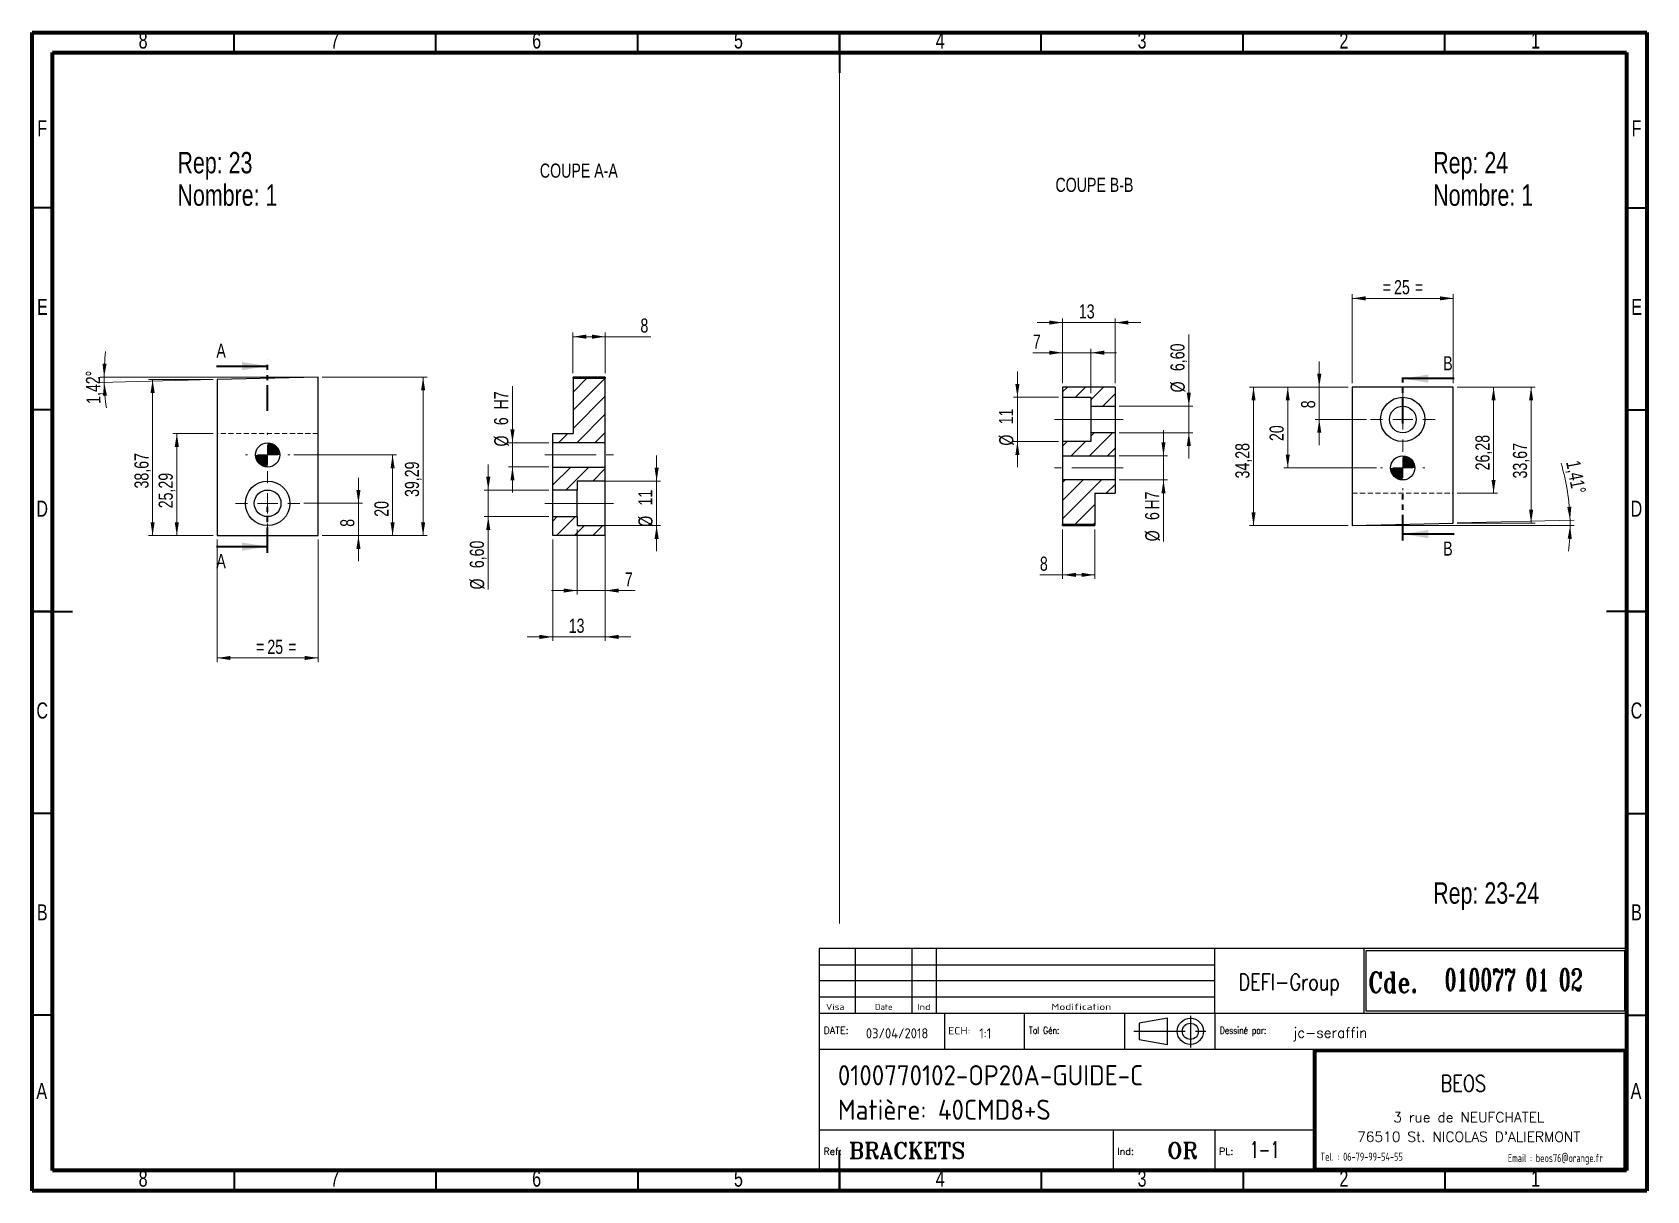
# Model space of a CAD drawing. Header units: millimetres. Extents: x 15 to 415, y 5 to 292.
import ezdxf

# ---------------------------------------------------------------- set-up
doc = ezdxf.new("R2010")
doc.units = ezdxf.units.MM
for name, pattern in [('CENTERX2', [20.32, 12.7, -2.54, 2.54, -2.54]), ('HIDDEN', [1.905, 1.27, -0.635]), ('PHANTOM', [12.7, 6.35, -1.27, 1.27, -1.27, 1.27, -1.27])]:
    doc.linetypes.add(name, pattern=pattern)
doc.layers.add('DIMENSIONS', color=176, linetype='Continuous')
doc.styles.add('SLDTEXTSTYLE0', font='TXT', dxfattribs={"width": 0.75})
doc.styles.add('SLDTEXTSTYLE1', font='ISOCP')
doc.styles.add('SLDTEXTSTYLE10', font='ISOCP', dxfattribs={"width": 1.147311})
doc.styles.add('SLDTEXTSTYLE11', font='ISOCP', dxfattribs={"width": 1.385904})
doc.styles.add('SLDTEXTSTYLE12', font='ISOCP', dxfattribs={"width": 1.246461})
doc.styles.add('SLDTEXTSTYLE13', font='ROMAND')
doc.styles.add('SLDTEXTSTYLE2', font='ROMANT', dxfattribs={"width": 0.8})
doc.styles.add('SLDTEXTSTYLE3', font='ISOCP', dxfattribs={"width": 0.8})
doc.styles.add('SLDTEXTSTYLE4', font='ROMANS', dxfattribs={"width": 0.8})
doc.styles.add('SLDTEXTSTYLE5', font='ROMANT')
doc.styles.add('SLDTEXTSTYLE6', font='ROMANS')
doc.styles.add('SLDTEXTSTYLE7', font='ROMANT', dxfattribs={"width": 0.65})
doc.styles.add('SLDTEXTSTYLE8', font='ISOCP', dxfattribs={"width": 1.446157})
doc.styles.add('SLDTEXTSTYLE9', font='ISOCP', dxfattribs={"width": 1.294402})
doc.dimstyles.new('SLDDIMSTYLE0', dxfattribs={"dimtxt": 3.5, "dimasz": 3.302, "dimexe": 0, "dimexo": 0.0625, "dimgap": 0.875, "dimtad": 1, "dimrnd": 1e-09, "dimzin": 12, "dimdsep": 46, "dimtxsty": 'SLDTEXTSTYLE0', "dimsah": 1, "dimcen": 0.09, "dimadec": 0, "dimazin": 3, "dimtfac": 1, "dimtmove": 0, "dimatfit": 0, "dimfxl": 1, "dimfrac": 2, "dimtolj": 1, "dimtzin": 12, "dimarcsym": 0})
doc.dimstyles.new('SLDDIMSTYLE1', dxfattribs={"dimtxt": 3.5, "dimasz": 3.302, "dimexe": 0, "dimexo": 0.0625, "dimgap": 0.875, "dimtad": 1, "dimrnd": 1e-09, "dimzin": 12, "dimdsep": 46, "dimtxsty": 'SLDTEXTSTYLE0', "dimsah": 1, "dimcen": 0.09, "dimadec": 0, "dimazin": 3, "dimtfac": 1, "dimtofl": 0, "dimtmove": 0, "dimatfit": 3, "dimfxl": 1, "dimfrac": 2, "dimtolj": 1, "dimtzin": 12, "dimarcsym": 0})

# ---------------------------------------------------------------- blocks, each defined once
blk = doc.blocks.new('SW_NOTE_0')
at = {"color": 0, "linetype": 'Continuous', "lineweight": 0, "char_height": 5.292, "attachment_point": 1, "style": 'SLDTEXTSTYLE0'}
for s, insert in [('Rep: 23', (0, 6.82)), ('Nombre: 1', (0, -1.23))]:
    blk.add_mtext(s, dxfattribs=dict(at, insert=insert))
blk = doc.blocks.new('SW_NOTE_1')
at = {"color": 0, "linetype": 'Continuous', "lineweight": 0, "char_height": 5.292, "attachment_point": 1, "style": 'SLDTEXTSTYLE0'}
for s, insert in [('Rep: 24', (0, 6.82)), ('Nombre: 1', (0, -1.23))]:
    blk.add_mtext(s, dxfattribs=dict(at, insert=insert))
blk = doc.blocks.new('_D')
at = {"color": 7, "linetype": 'Continuous', "lineweight": 18}
for p, q in [((60.81, 166.32), (60.81, 136)), ((85.81, 166.32), (85.81, 136)), ((60.81, 137), (85.81, 137))]:
    blk.add_line(p, q, dxfattribs=at)
for points in [[(60.81, 137), (64.11, 136.5), (64.11, 137.51)], [(85.81, 137), (82.51, 137.51), (82.51, 136.5)]]:
    blk.add_solid(points, dxfattribs=at)
at = {"color": 7, "linetype": 'Continuous', "lineweight": 18, "char_height": 3.5, "attachment_point": 1, "style": 'SLDTEXTSTYLE0'}
for s, insert in [('=', (70.41, 141.52)), ('25', (73.24, 141.52)), ('=', (78.42, 141.52))]:
    blk.add_mtext(s, dxfattribs=dict(at, insert=insert))
blk = doc.blocks.new('_D_1')
at = {"color": 7, "linetype": 'Continuous', "lineweight": 18}
for p, q in [((95.81, 175.32), (95.81, 181.67)), ((82.31, 175.32), (96.81, 175.32)), ((95.81, 175.32), (95.81, 167.32)), ((86.81, 167.32), (96.81, 167.32)), ((95.81, 167.32), (95.81, 160.97))]:
    blk.add_line(p, q, dxfattribs=at)
for points in [[(95.81, 175.32), (96.32, 178.62), (95.3, 178.62)], [(95.81, 167.32), (95.3, 164.02), (96.32, 164.02)]]:
    blk.add_solid(points, dxfattribs=at)
at = {"color": 7, "linetype": 'Continuous', "lineweight": 18, "insert": (91.3, 169.5), "char_height": 3.5, "attachment_point": 1, "rotation": 90, "style": 'SLDTEXTSTYLE0'}
blk.add_mtext('8', dxfattribs=at)
blk = doc.blocks.new('_D_2')
at = {"color": 7, "linetype": 'Continuous', "lineweight": 18}
for p, q in [((79.81, 187.32), (105.27, 187.32)), ((104.27, 167.32), (104.27, 187.32)), ((86.81, 167.32), (105.27, 167.32))]:
    blk.add_line(p, q, dxfattribs=at)
for points in [[(104.27, 187.32), (103.76, 184.02), (104.78, 184.02)], [(104.27, 167.32), (104.78, 170.62), (103.76, 170.62)]]:
    blk.add_solid(points, dxfattribs=at)
at = {"color": 7, "linetype": 'Continuous', "lineweight": 18, "insert": (99.76, 171.99), "char_height": 3.5, "attachment_point": 1, "rotation": 90, "style": 'SLDTEXTSTYLE0'}
blk.add_mtext('20', dxfattribs=at)
blk = doc.blocks.new('_D_3')
at = {"color": 7, "linetype": 'Continuous', "lineweight": 18}
for p, q in [((59.81, 192.61), (49.81, 192.61)), ((50.81, 167.32), (50.81, 192.61)), ((59.81, 167.32), (49.81, 167.32))]:
    blk.add_line(p, q, dxfattribs=at)
for points in [[(50.81, 192.61), (50.3, 189.31), (51.32, 189.31)], [(50.81, 167.32), (51.32, 170.62), (50.3, 170.62)]]:
    blk.add_solid(points, dxfattribs=at)
at = {"color": 7, "linetype": 'Continuous', "lineweight": 18, "insert": (46.3, 174.09), "char_height": 3.5, "attachment_point": 1, "rotation": 90, "style": 'SLDTEXTSTYLE0'}
blk.add_mtext('25,29', dxfattribs=at)
blk = doc.blocks.new('_D_4')
at = {"color": 7, "linetype": 'Continuous', "lineweight": 18}
for p, q in [((59.81, 205.99), (43.81, 205.99)), ((44.81, 167.32), (44.81, 205.99)), ((59.81, 167.32), (43.81, 167.32))]:
    blk.add_line(p, q, dxfattribs=at)
for points in [[(44.81, 205.99), (44.3, 202.69), (45.32, 202.69)], [(44.81, 167.32), (45.32, 170.62), (44.3, 170.62)]]:
    blk.add_solid(points, dxfattribs=at)
at = {"color": 7, "linetype": 'Continuous', "lineweight": 18, "insert": (40.3, 178.99), "char_height": 3.5, "attachment_point": 1, "rotation": 90, "style": 'SLDTEXTSTYLE0'}
blk.add_mtext('38,67', dxfattribs=at)
blk = doc.blocks.new('_D_5')
at = {"color": 7, "linetype": 'Continuous', "lineweight": 18}
for p, q in [((86.81, 206.61), (112.83, 206.61)), ((111.83, 206.61), (111.83, 167.32)), ((86.81, 167.32), (112.83, 167.32))]:
    blk.add_line(p, q, dxfattribs=at)
for points in [[(111.83, 206.61), (111.33, 203.31), (112.34, 203.31)], [(111.83, 167.32), (112.34, 170.62), (111.33, 170.62)]]:
    blk.add_solid(points, dxfattribs=at)
at = {"color": 7, "linetype": 'Continuous', "lineweight": 18, "insert": (107.32, 176.89), "char_height": 3.5, "attachment_point": 1, "rotation": 90, "style": 'SLDTEXTSTYLE0'}
blk.add_mtext('39,29', dxfattribs=at)
blk = doc.blocks.new('SW_ANGULAR_DIMENSION_0')
at = {"color": 0, "linetype": 'Continuous', "lineweight": 18}
for p, q in [((51.88, 6.58), (-1.13, 6.58)), ((26.88, 5.94), (-1.11, 5.24))]:
    blk.add_line(p, q, dxfattribs=at)
for start, end in [(173.1474, 180), (180, 181.4184), (181.4184, 188.271)]:
    blk.add_arc((52.88, 6.58), 53.01, start, end, dxfattribs=at)
for points in [[(-0.13, 6.58), (0.48, 9.86), (-0.53, 9.9)], [(-0.11, 5.27), (-0.43, 1.94), (0.58, 2)]]:
    blk.add_solid(points, dxfattribs=at)
at = {"color": 0, "linetype": 'Continuous', "lineweight": 18, "insert": (-4.51, -0.1), "char_height": 3.5, "attachment_point": 1, "rotation": 91.2119, "style": 'SLDTEXTSTYLE0'}
blk.add_mtext('1,42°', dxfattribs=at)
blk = doc.blocks.new('SW_CENTERMARKSYMBOL_0')
at = {"color": 0, "linetype": 'Continuous', "lineweight": 0}
for p, q in [((0, 5), (0, 8)), ((-5, 0), (-8, 0)), ((0, 0), (-2.5, 0)), ((0, 0), (0, 2.5)), ((0, 0), (0, -2.5)), ((0, 0), (2.5, 0)), ((5, 0), (8, 0)), ((0, -5), (0, -8))]:
    blk.add_line(p, q, dxfattribs=at)
blk = doc.blocks.new('SW_CENTERMARKSYMBOL_1')
at = {"color": 0, "linetype": 'Continuous', "lineweight": 0}
for p, q in [((0, 5), (0, 5.5)), ((-5, 0), (-5.5, 0)), ((0, 0), (-2.5, 0)), ((0, 0), (0, 2.5)), ((0, 0), (0, -2.5)), ((0, 0), (2.5, 0)), ((5, 0), (5.5, 0)), ((0, -5), (0, -5.5))]:
    blk.add_line(p, q, dxfattribs=at)
blk = doc.blocks.new('SW_DOWELSYMBOL_0')
at = {"linetype": 'Continuous', "lineweight": 0}
h = blk.add_hatch(color=0, dxfattribs=at)
edge = h.paths.add_edge_path(flags=0)
edge.add_arc((0, 0), 3, 180, 270)
edge.add_line((0, -3), (0, 0))
edge.add_line((0, 0), (-3, 0))
h = blk.add_hatch(color=0, dxfattribs=at)
edge = h.paths.add_edge_path(flags=0)
edge.add_arc((0, 0), 3, 0, 90)
edge.add_line((0, 3), (0, 0))
edge.add_line((0, 0), (3, 0))
at = {"color": 0, "linetype": 'Continuous', "lineweight": 0}
blk.add_circle((0, 0), 3, dxfattribs=at)
blk = doc.blocks.new('_D_6')
at = {"color": 7, "linetype": 'Continuous', "lineweight": 18}
for p, q in [((143.97, 166.32), (143.97, 141.22)), ((156.97, 166.32), (156.97, 141.22)), ((143.97, 142.22), (137.62, 142.22)), ((156.97, 142.22), (143.97, 142.22)), ((156.97, 142.22), (163.32, 142.22))]:
    blk.add_line(p, q, dxfattribs=at)
for points in [[(143.97, 142.22), (140.67, 142.73), (140.67, 141.71)], [(156.97, 142.22), (160.28, 141.71), (160.28, 142.73)]]:
    blk.add_solid(points, dxfattribs=at)
at = {"color": 7, "linetype": 'Continuous', "lineweight": 18, "insert": (147.91, 146.73), "char_height": 3.5, "attachment_point": 1, "style": 'SLDTEXTSTYLE0'}
blk.add_mtext('13', dxfattribs=at)
blk = doc.blocks.new('_D_7')
at = {"color": 7, "linetype": 'Continuous', "lineweight": 18}
for p, q in [((149.97, 168.82), (149.97, 152.71)), ((156.97, 168.82), (156.97, 152.71)), ((149.97, 153.71), (143.62, 153.71)), ((149.97, 153.71), (156.97, 153.71)), ((156.97, 153.71), (164.4, 153.71))]:
    blk.add_line(p, q, dxfattribs=at)
for points in [[(149.97, 153.71), (146.67, 154.21), (146.67, 153.2)], [(156.97, 153.71), (160.28, 153.2), (160.28, 154.21)]]:
    blk.add_solid(points, dxfattribs=at)
at = {"color": 7, "linetype": 'Continuous', "lineweight": 18, "insert": (161.82, 158.22), "char_height": 3.5, "attachment_point": 1, "style": 'SLDTEXTSTYLE0'}
blk.add_mtext('7', dxfattribs=at)
blk = doc.blocks.new('_D_8')
at = {"color": 7, "linetype": 'Continuous', "lineweight": 18}
for p, q in [((169.69, 180.82), (169.69, 187.17)), ((150.97, 180.82), (170.69, 180.82)), ((169.69, 169.82), (169.69, 180.82)), ((150.97, 169.82), (170.69, 169.82)), ((169.69, 169.82), (169.69, 163.47))]:
    blk.add_line(p, q, dxfattribs=at)
for points in [[(169.69, 180.82), (170.2, 184.12), (169.18, 184.12)], [(169.69, 169.82), (169.18, 166.52), (170.2, 166.52)]]:
    blk.add_solid(points, dxfattribs=at)
at = {"color": 7, "linetype": 'Continuous', "lineweight": 18, "char_height": 3.5, "attachment_point": 1, "rotation": 90, "style": 'SLDTEXTSTYLE0'}
for s, insert in [('11', (165.13, 174.77)), ('%%c', (165.18, 169.5))]:
    blk.add_mtext(s, dxfattribs=dict(at, insert=insert))
blk = doc.blocks.new('_D_9')
at = {"color": 7, "linetype": 'Continuous', "lineweight": 18}
for p, q in [((127.97, 178.62), (127.97, 184.97)), ((142.97, 178.62), (126.97, 178.62)), ((127.97, 178.62), (127.97, 172.02)), ((142.97, 172.02), (126.97, 172.02)), ((127.97, 172.02), (127.97, 153.97))]:
    blk.add_line(p, q, dxfattribs=at)
for points in [[(127.97, 178.62), (128.48, 181.92), (127.47, 181.92)], [(127.97, 172.02), (127.47, 168.72), (128.48, 168.72)]]:
    blk.add_solid(points, dxfattribs=at)
at = {"color": 7, "linetype": 'Continuous', "lineweight": 18, "char_height": 3.5, "attachment_point": 1, "rotation": 90, "style": 'SLDTEXTSTYLE0'}
for s, insert in [('6,60', (123.41, 159.24)), ('%%c', (123.46, 153.97))]:
    blk.add_mtext(s, dxfattribs=dict(at, insert=insert))
blk = doc.blocks.new('_D_10')
at = {"color": 7, "linetype": 'Continuous', "lineweight": 18}
for p, q in [((133.97, 190.32), (133.97, 204.32)), ((142.97, 190.32), (132.97, 190.32)), ((133.97, 190.32), (133.97, 184.32)), ((142.97, 184.32), (132.97, 184.32)), ((133.97, 184.32), (133.97, 177.97))]:
    blk.add_line(p, q, dxfattribs=at)
for points in [[(133.97, 190.32), (134.48, 193.62), (133.47, 193.62)], [(133.97, 184.32), (133.47, 181.02), (134.48, 181.02)]]:
    blk.add_solid(points, dxfattribs=at)
at = {"color": 7, "linetype": 'Continuous', "lineweight": 18, "char_height": 3.5, "attachment_point": 1, "rotation": 90, "style": 'SLDTEXTSTYLE0'}
for s, insert in [('H7', (129.41, 198.57)), ('6', (129.41, 194.67)), ('%%c', (129.46, 189.39))]:
    blk.add_mtext(s, dxfattribs=dict(at, insert=insert))
blk = doc.blocks.new('_D_11')
at = {"color": 7, "linetype": 'Continuous', "lineweight": 18}
for p, q in [((148.97, 207.61), (148.97, 217.61)), ((156.97, 216.61), (148.97, 216.61)), ((156.97, 207.61), (156.97, 217.61)), ((156.97, 216.61), (168.27, 216.61))]:
    blk.add_line(p, q, dxfattribs=at)
for points in [[(148.97, 216.61), (152.28, 216.1), (152.28, 217.12)], [(156.97, 216.61), (153.67, 217.12), (153.67, 216.1)]]:
    blk.add_solid(points, dxfattribs=at)
at = {"color": 7, "linetype": 'Continuous', "lineweight": 18, "insert": (165.68, 221.12), "char_height": 3.5, "attachment_point": 1, "style": 'SLDTEXTSTYLE0'}
blk.add_mtext('8', dxfattribs=at)
blk = doc.blocks.new('_D_12')
at = {"color": 7, "linetype": 'Continuous', "lineweight": 18}
for p, q in [((342.06, 205.11), (342.06, 227.11)), ((367.06, 226.11), (342.06, 226.11)), ((367.06, 205.11), (367.06, 227.11))]:
    blk.add_line(p, q, dxfattribs=at)
for points in [[(342.06, 226.11), (345.36, 225.6), (345.36, 226.61)], [(367.06, 226.11), (363.75, 226.61), (363.75, 225.6)]]:
    blk.add_solid(points, dxfattribs=at)
at = {"color": 7, "linetype": 'Continuous', "lineweight": 18, "char_height": 3.5, "attachment_point": 1, "style": 'SLDTEXTSTYLE0'}
for s, insert in [('=', (349.57, 230.62)), ('25', (352.4, 230.62)), ('=', (357.57, 230.62))]:
    blk.add_mtext(s, dxfattribs=dict(at, insert=insert))
blk = doc.blocks.new('_D_13')
at = {"color": 7, "linetype": 'Continuous', "lineweight": 18}
for p, q in [((333.87, 204.11), (333.87, 210.46)), ((341.06, 204.11), (332.87, 204.11)), ((333.87, 204.11), (333.87, 196.11)), ((345.56, 196.11), (332.87, 196.11)), ((333.87, 196.11), (333.87, 189.76))]:
    blk.add_line(p, q, dxfattribs=at)
for points in [[(333.87, 204.11), (334.38, 207.41), (333.36, 207.41)], [(333.87, 196.11), (333.36, 192.8), (334.38, 192.8)]]:
    blk.add_solid(points, dxfattribs=at)
at = {"color": 7, "linetype": 'Continuous', "lineweight": 18, "insert": (329.36, 198.88), "char_height": 3.5, "attachment_point": 1, "rotation": 90, "style": 'SLDTEXTSTYLE0'}
blk.add_mtext('8', dxfattribs=at)
blk = doc.blocks.new('_D_14')
at = {"color": 7, "linetype": 'Continuous', "lineweight": 18}
for p, q in [((341.06, 204.11), (325.06, 204.11)), ((326.06, 204.11), (326.06, 184.11)), ((348.06, 184.11), (325.06, 184.11))]:
    blk.add_line(p, q, dxfattribs=at)
for points in [[(326.06, 204.11), (325.55, 200.8), (326.56, 200.8)], [(326.06, 184.11), (326.56, 187.41), (325.55, 187.41)]]:
    blk.add_solid(points, dxfattribs=at)
at = {"color": 7, "linetype": 'Continuous', "lineweight": 18, "insert": (321.55, 190.75), "char_height": 3.5, "attachment_point": 1, "rotation": 90, "style": 'SLDTEXTSTYLE0'}
blk.add_mtext('20', dxfattribs=at)
blk = doc.blocks.new('_D_15')
at = {"color": 7, "linetype": 'Continuous', "lineweight": 18}
for p, q in [((341.06, 204.11), (316.58, 204.11)), ((317.58, 204.11), (317.58, 169.82)), ((341.06, 169.82), (316.58, 169.82))]:
    blk.add_line(p, q, dxfattribs=at)
for points in [[(317.58, 204.11), (317.07, 200.8), (318.09, 200.8)], [(317.58, 169.82), (318.09, 173.12), (317.07, 173.12)]]:
    blk.add_solid(points, dxfattribs=at)
at = {"color": 7, "linetype": 'Continuous', "lineweight": 18, "insert": (313.07, 181.48), "char_height": 3.5, "attachment_point": 1, "rotation": 90, "style": 'SLDTEXTSTYLE0'}
blk.add_mtext('34,28', dxfattribs=at)
blk = doc.blocks.new('_D_16')
at = {"color": 7, "linetype": 'Continuous', "lineweight": 18}
for p, q in [((368.06, 204.11), (378.06, 204.11)), ((377.06, 204.11), (377.06, 177.82)), ((368.03, 177.82), (378.06, 177.82))]:
    blk.add_line(p, q, dxfattribs=at)
for points in [[(377.06, 204.11), (376.55, 200.8), (377.56, 200.8)], [(377.06, 177.82), (377.56, 181.12), (376.55, 181.12)]]:
    blk.add_solid(points, dxfattribs=at)
at = {"color": 7, "linetype": 'Continuous', "lineweight": 18, "insert": (372.55, 183.49), "char_height": 3.5, "attachment_point": 1, "rotation": 90, "style": 'SLDTEXTSTYLE0'}
blk.add_mtext('26,28', dxfattribs=at)
blk = doc.blocks.new('_D_17')
at = {"color": 7, "linetype": 'Continuous', "lineweight": 18}
for p, q in [((368.06, 204.11), (387.36, 204.11)), ((386.36, 204.11), (386.36, 170.44)), ((368.03, 170.44), (387.36, 170.44))]:
    blk.add_line(p, q, dxfattribs=at)
for points in [[(386.36, 204.11), (385.85, 200.8), (386.87, 200.8)], [(386.36, 170.44), (386.87, 173.74), (385.85, 173.74)]]:
    blk.add_solid(points, dxfattribs=at)
at = {"color": 7, "linetype": 'Continuous', "lineweight": 18, "insert": (381.85, 181.48), "char_height": 3.5, "attachment_point": 1, "rotation": 90, "style": 'SLDTEXTSTYLE0'}
blk.add_mtext('33,67', dxfattribs=at)
blk = doc.blocks.new('SW_ANGULAR_DIMENSION_1')
at = {"color": 0, "linetype": 'Continuous', "lineweight": 18}
for p, q in [((-50.97, -15.53), (3, -15.53)), ((-26, -14.89), (2.98, -14.18))]:
    blk.add_line(p, q, dxfattribs=at)
for start, end in [(1.4099, 16.639), (353.2683, 0), (0, 1.4099)]:
    blk.add_arc((-51.97, -15.53), 53.97, start, end, dxfattribs=at)
for points in [[(1.98, -14.2), (2.3, -10.88), (1.29, -10.94)], [(2, -15.53), (1.39, -18.82), (2.4, -18.85)]]:
    blk.add_solid(points, dxfattribs=at)
at = {"color": 0, "linetype": 'Continuous', "lineweight": 18, "insert": (4.43, 0.85), "char_height": 3.5, "attachment_point": 1, "rotation": 280.8629, "style": 'SLDTEXTSTYLE0'}
blk.add_mtext('1,41°', dxfattribs=at)
blk = doc.blocks.new('SW_CENTERMARKSYMBOL_2')
at = {"color": 0, "linetype": 'Continuous', "lineweight": 0}
for p, q in [((0, 5), (0, 8)), ((-5, 0), (-8, 0)), ((0, 0), (-2.5, 0)), ((0, 0), (0, 2.5)), ((0, 0), (0, -2.5)), ((0, 0), (2.5, 0)), ((5, 0), (8, 0)), ((0, -5), (0, -8))]:
    blk.add_line(p, q, dxfattribs=at)
blk = doc.blocks.new('SW_CENTERMARKSYMBOL_3')
at = {"color": 0, "linetype": 'Continuous', "lineweight": 0}
for p, q in [((0, 5), (0, 5.5)), ((-5, 0), (-5.5, 0)), ((0, 0), (-2.5, 0)), ((0, 0), (0, 2.5)), ((0, 0), (0, -2.5)), ((0, 0), (2.5, 0)), ((5, 0), (5.5, 0)), ((0, -5), (0, -5.5))]:
    blk.add_line(p, q, dxfattribs=at)
blk = doc.blocks.new('SW_DOWELSYMBOL_1')
at = {"linetype": 'Continuous', "lineweight": 0}
h = blk.add_hatch(color=0, dxfattribs=at)
edge = h.paths.add_edge_path(flags=0)
edge.add_arc((0, 0), 3, 180, 270)
edge.add_line((0, -3), (0, 0))
edge.add_line((0, 0), (-3, 0))
h = blk.add_hatch(color=0, dxfattribs=at)
edge = h.paths.add_edge_path(flags=0)
edge.add_arc((0, 0), 3, 0, 90)
edge.add_line((0, 3), (0, 0))
edge.add_line((0, 0), (3, 0))
at = {"color": 0, "linetype": 'Continuous', "lineweight": 0}
blk.add_circle((0, 0), 3, dxfattribs=at)
blk = doc.blocks.new('_D_18')
at = {"color": 7, "linetype": 'Continuous', "lineweight": 18}
for p, q in [((259.08, 201.61), (259.08, 207.96)), ((269.29, 201.61), (258.08, 201.61)), ((259.08, 201.61), (259.08, 190.61)), ((269.29, 190.61), (258.08, 190.61)), ((259.08, 190.61), (259.08, 184.26))]:
    blk.add_line(p, q, dxfattribs=at)
for points in [[(259.08, 201.61), (259.59, 204.91), (258.57, 204.91)], [(259.08, 190.61), (258.57, 187.3), (259.59, 187.3)]]:
    blk.add_solid(points, dxfattribs=at)
at = {"color": 7, "linetype": 'Continuous', "lineweight": 18, "char_height": 3.5, "attachment_point": 1, "rotation": 90, "style": 'SLDTEXTSTYLE0'}
for s, insert in [('11', (254.51, 194.89)), ('%%c', (254.57, 189.61))]:
    blk.add_mtext(s, dxfattribs=dict(at, insert=insert))
blk = doc.blocks.new('_D_19')
at = {"color": 7, "linetype": 'Continuous', "lineweight": 18}
for p, q in [((270.29, 212.64), (262.91, 212.64)), ((270.29, 205.11), (270.29, 213.64)), ((270.29, 212.64), (277.29, 212.64)), ((277.29, 202.61), (277.29, 213.64)), ((277.29, 212.64), (283.64, 212.64))]:
    blk.add_line(p, q, dxfattribs=at)
for points in [[(270.29, 212.64), (266.98, 213.15), (266.98, 212.13)], [(277.29, 212.64), (280.59, 212.13), (280.59, 213.15)]]:
    blk.add_solid(points, dxfattribs=at)
at = {"color": 7, "linetype": 'Continuous', "lineweight": 18, "insert": (262.91, 217.15), "char_height": 3.5, "attachment_point": 1, "style": 'SLDTEXTSTYLE0'}
blk.add_mtext('7', dxfattribs=at)
blk = doc.blocks.new('_D_20')
at = {"color": 7, "linetype": 'Continuous', "lineweight": 18}
for p, q in [((270.29, 220.11), (263.94, 220.11)), ((270.29, 205.11), (270.29, 221.11)), ((283.29, 220.11), (270.29, 220.11)), ((283.29, 205.11), (283.29, 221.11)), ((283.29, 220.11), (289.64, 220.11))]:
    blk.add_line(p, q, dxfattribs=at)
for points in [[(270.29, 220.11), (266.98, 220.61), (266.98, 219.6)], [(283.29, 220.11), (286.59, 219.6), (286.59, 220.61)]]:
    blk.add_solid(points, dxfattribs=at)
at = {"color": 7, "linetype": 'Continuous', "lineweight": 18, "insert": (274.3, 224.62), "char_height": 3.5, "attachment_point": 1, "style": 'SLDTEXTSTYLE0'}
blk.add_mtext('13', dxfattribs=at)
blk = doc.blocks.new('_D_21')
at = {"color": 7, "linetype": 'Continuous', "lineweight": 18}
for p, q in [((301.55, 199.41), (301.55, 217.13)), ((284.29, 199.41), (302.55, 199.41)), ((301.55, 199.41), (301.55, 192.81)), ((284.29, 192.81), (302.55, 192.81)), ((301.55, 192.81), (301.55, 186.46))]:
    blk.add_line(p, q, dxfattribs=at)
for points in [[(301.55, 199.41), (302.06, 202.71), (301.04, 202.71)], [(301.55, 192.81), (301.04, 189.5), (302.06, 189.5)]]:
    blk.add_solid(points, dxfattribs=at)
at = {"color": 7, "linetype": 'Continuous', "lineweight": 18, "char_height": 3.5, "attachment_point": 1, "rotation": 90, "style": 'SLDTEXTSTYLE0'}
for s, insert in [('6,60', (296.98, 208.08)), ('%%c', (297.04, 202.8))]:
    blk.add_mtext(s, dxfattribs=dict(at, insert=insert))
blk = doc.blocks.new('_D_22')
at = {"color": 7, "linetype": 'Continuous', "lineweight": 18}
for p, q in [((295.27, 187.11), (295.27, 193.46)), ((284.29, 187.11), (296.27, 187.11)), ((295.27, 187.11), (295.27, 181.11)), ((284.29, 181.11), (296.27, 181.11)), ((295.27, 181.11), (295.27, 165.9))]:
    blk.add_line(p, q, dxfattribs=at)
for points in [[(295.27, 187.11), (295.78, 190.41), (294.77, 190.41)], [(295.27, 181.11), (294.77, 177.8), (295.78, 177.8)]]:
    blk.add_solid(points, dxfattribs=at)
at = {"color": 7, "linetype": 'Continuous', "lineweight": 18, "char_height": 3.5, "attachment_point": 1, "rotation": 90, "style": 'SLDTEXTSTYLE0'}
for s, insert in [('H7', (290.71, 173.77)), ('6', (290.71, 171.18)), ('%%c', (290.76, 165.9))]:
    blk.add_mtext(s, dxfattribs=dict(at, insert=insert))
blk = doc.blocks.new('_D_23')
at = {"color": 7, "linetype": 'Continuous', "lineweight": 18}
for p, q in [((270.29, 168.82), (270.29, 156.59)), ((278.29, 168.82), (278.29, 156.59)), ((270.29, 157.59), (264.65, 157.59)), ((270.29, 157.59), (278.29, 157.59))]:
    blk.add_line(p, q, dxfattribs=at)
for points in [[(270.29, 157.59), (273.59, 157.09), (273.59, 158.1)], [(278.29, 157.59), (274.98, 158.1), (274.98, 157.09)]]:
    blk.add_solid(points, dxfattribs=at)
at = {"color": 7, "linetype": 'Continuous', "lineweight": 18, "insert": (264.65, 162.11), "char_height": 3.5, "attachment_point": 1, "style": 'SLDTEXTSTYLE0'}
blk.add_mtext('8', dxfattribs=at)

msp = doc.modelspace()

# ---------------------------------------------------------------- hatches: boundary and pattern name
at = {"linetype": 'Continuous', "lineweight": 18}
h = msp.add_hatch(dxfattribs=at)
h.set_pattern_fill('ANSI31', style=0)
h.paths.add_polyline_path([(156.975, 206.3), (148.975, 206.3), (148.975, 192.609), (143.975, 192.609), (143.975, 190.317), (156.975, 190.317)], flags=0)
h = msp.add_hatch(dxfattribs=at)
h.set_pattern_fill('ANSI31', style=0)
h.paths.add_polyline_path([(283.285, 199.405), (283.285, 204.105), (270.285, 204.105), (270.285, 201.605), (277.285, 201.605), (277.285, 199.405)], flags=0)
h = msp.add_hatch(dxfattribs=at)
h.set_pattern_fill('ANSI31', style=0)
h.paths.add_polyline_path([(283.285, 187.105), (283.285, 192.805), (277.285, 192.805), (277.285, 190.605), (270.285, 190.605), (270.285, 187.105)], flags=0)
h = msp.add_hatch(dxfattribs=at)
h.set_pattern_fill('ANSI31', style=0)
h.paths.add_polyline_path([(143.975, 178.617), (149.975, 178.617), (149.975, 180.817), (156.975, 180.817), (156.975, 184.317), (143.975, 184.317)], flags=0)
h = msp.add_hatch(dxfattribs=at)
h.set_pattern_fill('ANSI31', style=0)
h.paths.add_polyline_path([(278.285, 170.129), (278.285, 177.821), (283.285, 177.821), (283.285, 181.105), (270.285, 181.105), (270.285, 170.129)], flags=0)
h = msp.add_hatch(dxfattribs=at)
h.set_pattern_fill('ANSI31', style=0)
h.paths.add_polyline_path([(143.975, 167.317), (156.975, 167.317), (156.975, 169.817), (149.975, 169.817), (149.975, 172.017), (143.975, 172.017)], flags=0)

# ---------------------------------------------------------------- linework, layer by layer
at = {"color": 7, "linetype": 'Continuous', "lineweight": 70}
for p, q in [((15, 5), (15, 292)), ((15, 292), (415, 292)), ((415, 292), (415, 5)), ((20, 10), (20, 287)), ((20, 287), (410, 287)), ((410, 287), (410, 10)), ((410, 10), (20, 10)), ((415, 5), (15, 5))]:
    msp.add_line(p, q, dxfattribs=at)
at = {"color": 7, "linetype": 'Continuous', "lineweight": 35}
for p, q in [((65, 287), (65, 292)), ((115, 287), (115, 292)), ((165, 287), (165, 292)), ((215, 292), (215, 282)), ((215, 287), (215, 292)), ((265, 287), (265, 292)), ((315, 287), (315, 292)), ((365, 287), (365, 292)), ((20, 248.5), (15, 248.5)), ((410, 248.5), (415, 248.5)), ((60.61, 209.324), (73.31, 209.324)), ((367.257, 206.219), (354.557, 206.219)), ((20, 198.5), (15, 198.5)), ((410, 198.5), (415, 198.5)), ((60.61, 164.602), (73.31, 164.602)), ((367.257, 167.707), (354.557, 167.707)), ((15, 148.5), (25, 148.5)), ((20, 148.5), (15, 148.5)), ((415, 148.5), (405, 148.5)), ((410, 148.5), (415, 148.5)), ((20, 98.5), (15, 98.5)), ((410, 98.5), (415, 98.5)), ((20, 48.5), (15, 48.5)), ((410, 48.5), (415, 48.5)), ((215, 5), (215, 15)), ((65, 10), (65, 5)), ((115, 10), (115, 5)), ((165, 10), (165, 5)), ((215, 10), (215, 5)), ((265, 10), (265, 5)), ((315, 10), (315, 5)), ((365, 10), (365, 5))]:
    msp.add_line(p, q, dxfattribs=at)
at = {"color": 7, "linetype": 'Continuous', "lineweight": 18}
msp.add_line((215, 282), (215, 71.184), dxfattribs=at)
at = {"color": 7, "linetype": 'PHANTOM', "lineweight": 35}
for p, q in [((73.31, 198.212), (73.31, 210.912)), ((354.557, 195.107), (354.557, 207.807)), ((354.557, 166.12), (354.557, 178.826)), ((73.31, 163.014), (73.31, 175.721))]:
    msp.add_line(p, q, dxfattribs=at)
at = {"color": 7, "linetype": 'Continuous', "lineweight": 25}
for p, q in [((85.81, 206.609), (60.81, 205.99)), ((60.81, 205.99), (60.81, 167.317)), ((85.81, 167.317), (85.81, 206.609)), ((156.975, 206.609), (148.975, 206.609)), ((148.975, 206.3), (148.975, 206.609)), ((148.975, 206.3), (148.975, 192.609)), ((148.975, 206.3), (156.975, 206.3)), ((156.975, 206.609), (156.975, 206.3)), ((156.975, 190.317), (156.975, 206.3)), ((270.285, 204.105), (270.285, 201.605)), ((283.285, 204.105), (270.285, 204.105)), ((283.285, 204.105), (283.285, 199.405)), ((367.057, 204.105), (342.057, 204.105)), ((342.057, 204.105), (342.057, 169.821)), ((367.025, 170.436), (367.057, 204.105)), ((270.285, 201.605), (277.285, 201.605)), ((270.285, 201.605), (270.285, 190.605)), ((277.285, 201.605), (277.285, 199.405)), ((277.285, 199.405), (277.285, 192.805)), ((277.285, 199.405), (283.285, 199.405)), ((283.285, 199.405), (283.285, 192.805)), ((143.975, 192.609), (148.975, 192.609)), ((143.975, 190.317), (143.975, 192.609)), ((283.285, 192.805), (277.285, 192.805)), ((277.285, 192.805), (277.285, 190.605)), ((283.285, 192.805), (283.285, 187.105)), ((156.975, 190.317), (143.975, 190.317)), ((143.975, 184.317), (143.975, 190.317)), ((156.975, 184.317), (156.975, 190.317)), ((270.285, 190.605), (270.285, 187.105)), ((277.285, 190.605), (270.285, 190.605)), ((143.975, 184.317), (156.975, 184.317)), ((143.975, 178.617), (143.975, 184.317)), ((156.975, 180.817), (156.975, 184.317)), ((270.285, 187.105), (270.285, 181.105)), ((270.285, 187.105), (283.285, 187.105)), ((283.285, 187.105), (283.285, 181.105)), ((156.975, 180.817), (149.975, 180.817)), ((149.975, 180.817), (149.975, 178.617)), ((156.975, 169.817), (156.975, 180.817)), ((283.285, 181.105), (270.285, 181.105)), ((270.285, 181.105), (270.285, 170.129)), ((283.285, 181.105), (283.285, 177.821)), ((149.975, 178.617), (143.975, 178.617)), ((143.975, 172.017), (143.975, 178.617)), ((149.975, 172.017), (149.975, 178.617)), ((278.285, 177.821), (283.285, 177.821)), ((278.285, 177.821), (278.285, 170.129)), ((143.975, 167.317), (143.975, 172.017)), ((143.975, 172.017), (149.975, 172.017)), ((149.975, 172.017), (149.975, 169.817)), ((149.975, 169.817), (156.975, 169.817)), ((156.975, 167.317), (156.975, 169.817)), ((270.285, 170.129), (278.285, 170.129)), ((270.285, 169.821), (270.285, 170.129)), ((270.285, 169.821), (278.285, 169.821)), ((278.285, 170.129), (278.285, 169.821)), ((342.057, 169.821), (367.025, 170.436)), ((60.81, 167.317), (85.81, 167.317)), ((156.975, 167.317), (143.975, 167.317))]:
    msp.add_line(p, q, dxfattribs=at)
at = {"color": 7, "linetype": 'CENTERX2', "lineweight": 18}
for p, q in [((277.285, 196.105), (268.285, 196.105)), ((285.285, 196.105), (277.285, 196.105)), ((141.975, 187.317), (158.975, 187.317)), ((285.285, 184.105), (268.285, 184.105)), ((141.975, 175.317), (149.975, 175.317)), ((149.975, 175.317), (158.975, 175.317))]:
    msp.add_line(p, q, dxfattribs=at)
at = {"color": 7, "linetype": 'HIDDEN', "lineweight": 18}
for p, q in [((85.81, 192.609), (60.81, 192.609)), ((342.057, 177.821), (367.032, 177.821))]:
    msp.add_line(p, q, dxfattribs=at)
at = {"color": 7, "linetype": 'Continuous', "lineweight": 25}
for centre, radius in [((354.557, 196.105), 5.5), ((354.557, 196.105), 3.3), ((73.31, 187.317), 3), ((354.557, 184.105), 3), ((73.31, 175.317), 5.5), ((73.31, 175.317), 3.3)]:
    msp.add_circle(centre, radius, dxfattribs=at)
at = {"color": 7, "linetype": 'Continuous', "lineweight": 35}
for points in [[(73.31, 209.324), (66.96, 210.34), (66.96, 208.308)], [(354.557, 206.219), (360.907, 205.203), (360.907, 207.235)], [(354.557, 167.707), (360.907, 166.691), (360.907, 168.723)], [(73.31, 164.602), (66.96, 165.618), (66.96, 163.586)]]:
    msp.add_solid(points, dxfattribs=at)
at = {"layer": 'DIMENSIONS', "color": 3}
for p, q in [((308, 65), (210, 65)), ((219, 49), (219, 65)), ((233, 49), (233, 65)), ((239, 49), (239, 65)), ((210, 61), (308, 61)), ((308, 57), (210, 57)), ((210, 53), (308, 53))]:
    msp.add_line(p, q, dxfattribs=at)
at = {"layer": 'DIMENSIONS', "color": 6}
for p, q in [((210, 65), (210, 10)), ((410, 10), (410, 65)), ((410, 40), (332.384, 40)), ((332.384, 40), (332.384, 10)), ((409.8, 39.8), (332.584, 39.8)), ((332.584, 39.8), (332.584, 10.2)), ((409.6, 39.6), (332.784, 39.6)), ((332.784, 39.6), (332.784, 10.4)), ((409.4, 39.4), (332.984, 39.4)), ((332.984, 39.4), (332.984, 10.6)), ((409.4, 10.6), (409.4, 39.4)), ((409.6, 10.4), (409.6, 39.6)), ((409.8, 10.2), (409.8, 39.8)), ((210, 10), (410, 10)), ((332.584, 10.2), (409.8, 10.2)), ((332.784, 10.4), (409.6, 10.4)), ((332.984, 10.6), (409.4, 10.6))]:
    msp.add_line(p, q, dxfattribs=at)
at = {"layer": 'DIMENSIONS', "color": 1}
for p, q in [((410, 65), (308, 65)), ((308, 49), (308, 65)), ((345, 49), (345, 65)), ((345.5, 49.5), (345.5, 64.5)), ((345.5, 64.5), (409.5, 64.5)), ((409.5, 64.5), (409.5, 49.5)), ((210, 49), (410, 49)), ((241, 49), (241, 40)), ((260.731, 49), (260.731, 40)), ((285.62, 49), (285.62, 40)), ((308, 49), (308, 40)), ((409.5, 49.5), (345.5, 49.5)), ((332.384, 40), (210, 40)), ((332.384, 20), (210, 20)), ((282.792, 20), (282.792, 10)), ((308, 20), (308, 10))]:
    msp.add_line(p, q, dxfattribs=at)
at = {"layer": 'DIMENSIONS'}
for p, q in [((345.5, 49.5), (345.5, 64.5)), ((345.5, 64.5), (409.5, 64.5)), ((409.5, 64.5), (409.5, 49.5)), ((409.5, 49.5), (345.5, 49.5))]:
    msp.add_line(p, q, dxfattribs=at)
at = {"layer": 'DIMENSIONS', "color": 3, "linetype": 'CENTERX2'}
for p, q in [((301.934, 48.348), (301.934, 40.513)), ((287.946, 44.5), (306.201, 44.5))]:
    msp.add_line(p, q, dxfattribs=at)
at = {"layer": 'DIMENSIONS', "color": 7}
for p, q in [((296.244, 47.75), (289.244, 46.5)), ((289.244, 46.5), (289.244, 42.5)), ((296.244, 41.25), (296.244, 47.75)), ((289.244, 42.5), (296.244, 41.25))]:
    msp.add_line(p, q, dxfattribs=at)
for radius in [3.25, 2]:
    msp.add_circle((301.934, 44.5), radius, dxfattribs=at)

# ---------------------------------------------------------------- block references
at = {"color": 7, "linetype": 'Continuous', "lineweight": 0}
for name, p in [('SW_NOTE_0', (50.964, 255.555)), ('SW_NOTE_1', (362.091, 255.555)), ('SW_CENTERMARKSYMBOL_2', (354.557, 196.105)), ('SW_CENTERMARKSYMBOL_1', (73.31, 187.317)), ('SW_DOWELSYMBOL_0', (73.31, 187.317)), ('SW_CENTERMARKSYMBOL_3', (354.557, 184.105)), ('SW_DOWELSYMBOL_1', (354.557, 184.105)), ('SW_CENTERMARKSYMBOL_0', (73.31, 175.317))]:
    msp.add_blockref(name, p, dxfattribs=at)
at = {"color": 7, "linetype": 'Continuous', "lineweight": 18}
for name, p in [('SW_ANGULAR_DIMENSION_0', (32.925, 200.03)), ('SW_ANGULAR_DIMENSION_1', (394.028, 185.353))]:
    msp.add_blockref(name, p, dxfattribs=at)

# ---------------------------------------------------------------- texts
at = {"color": 7, "linetype": 'Continuous', "lineweight": 0, "style": 'SLDTEXTSTYLE0'}
for s, insert, char_height, attachment_point in [('8', (42.46, 291.973), 3.969, 2), ('6', (139.96, 291.973), 3.969, 2), ('3', (289.96, 291.973), 3.969, 2), ('2', (339.96, 291.973), 3.969, 2), ('7', (89.96, 291.973), 3.969, 2), ('5', (189.96, 291.973), 3.969, 2), ('4', (239.96, 291.973), 3.969, 2), ('1', (387.46, 291.973), 3.969, 2), ('F', (17.458, 270.223), 3.969, 2), ('F', (412.458, 270.223), 3.969, 2), ('COUPE A-A', (150.421, 259.503), 3.5, 2), ('COUPE B-B', (278.168, 255.98), 3.5, 2), ('E', (17.508, 225.973), 3.969, 2), ('E', (412.508, 225.973), 3.969, 2), ('D', (17.453, 175.973), 3.969, 2), ('D', (412.453, 175.973), 3.969, 2), ('C', (17.459, 125.973), 3.969, 2), ('C', (412.459, 125.973), 3.969, 2), ('Rep: 23-24', (362.091, 81.407), 5.2917, 1), ('B', (17.471, 75.973), 3.969, 2), ('B', (412.471, 75.973), 3.969, 2), ('A', (17.34, 31.723), 3.969, 2), ('A', (412.34, 31.723), 3.969, 2), ('8', (42.46, 9.973), 3.969, 2), ('7', (89.96, 9.973), 3.969, 2), ('6', (139.96, 9.973), 3.969, 2), ('5', (189.96, 9.973), 3.969, 2), ('4', (239.96, 9.973), 3.969, 2), ('3', (289.96, 9.973), 3.969, 2), ('2', (339.96, 9.973), 3.969, 2), ('1', (387.46, 9.973), 3.969, 2)]:
    msp.add_mtext(s, dxfattribs=dict(at, insert=insert, char_height=char_height, attachment_point=attachment_point))
at = {"color": 7, "linetype": 'Continuous', "char_height": 3.5, "attachment_point": 1, "style": 'SLDTEXTSTYLE0'}
for s, insert in [('A', (60.61, 214.882)), ('B', (364.58, 211.777)), ('B', (364.58, 165.856)), ('A', (60.61, 162.751))]:
    msp.add_mtext(s, dxfattribs=dict(at, insert=insert))
at = {"layer": 'DIMENSIONS'}
for s, insert, char_height, attachment_point, style in [('DEFI-Group', (326.42, 58.701), 4, 2, 'SLDTEXTSTYLE2'), ('Cde.', (346, 59.126), 5, 1, 'SLDTEXTSTYLE2'), ('010077 01 02', (364.927, 59.94), 5.29167, 1, 'SLDTEXTSTYLE7'), ('Visa', (211.655, 51.348), 1.5671, 1, 'SLDTEXTSTYLE12'), ('Date', (223.824, 51.283), 1.4924, 1, 'SLDTEXTSTYLE10'), ('Ind', (234.254, 51.283), 1.4924, 1, 'SLDTEXTSTYLE11'), ('Modification', (267.489, 51.348), 1.56705, 1, 'SLDTEXTSTYLE8'), ('DATE:', (211.034, 45.598), 1.7277, 1, 'SLDTEXTSTYLE6'), ('03/04/2018', (221.533, 45.253), 2.5, 1, 'SLDTEXTSTYLE1'), ('ECH:', (241.911, 45.56), 1.8141, 1, 'SLDTEXTSTYLE9'), ('1:1', (249.62, 45.24), 2.5, 1, 'SLDTEXTSTYLE1'), ('Tol Gén:', (261.952, 45.598), 1.7277, 1, 'SLDTEXTSTYLE4'), ('Dessiné par:', (309.221, 45.598), 1.72768, 1, 'SLDTEXTSTYLE4'), ('jc-seraffin', (327.355, 45.42), 2.5, 1, 'SLDTEXTSTYLE5'), ('0100770102-OP20A-GUIDE-C', (214.603, 36.107), 5, 1, 'SLDTEXTSTYLE1'), ('BEOS', (369.571, 33.595), 4, 2, 'SLDTEXTSTYLE2'), ('Matière: 40CMD8+S', (214.603, 27.564), 5, 1, 'SLDTEXTSTYLE1'), ('3 rue de NEUFCHATEL', (370.909, 24.448), 2.5, 2, 'SLDTEXTSTYLE13'), ('BRACKETS', (217.337, 16.951), 4, 1, 'SLDTEXTSTYLE5'), ('OR', (296.194, 16.951), 4, 1, 'SLDTEXTSTYLE5'), ('1-1', (316.651, 17.173), 4, 1, 'SLDTEXTSTYLE7'), ("76510 St. NICOLAS D'ALIERMONT", (370.903, 19.623), 2.5, 2, 'SLDTEXTSTYLE13'), ('Ref:', (211.034, 15.598), 1.7277, 1, 'SLDTEXTSTYLE6'), ('Ind:', (283.826, 15.598), 1.7277, 1, 'SLDTEXTSTYLE6'), ('PL:', (309.034, 15.598), 1.7277, 1, 'SLDTEXTSTYLE6'), ('Tel. : 06-79-99-54-55', (344.36, 14.429), 2, 2, 'SLDTEXTSTYLE3'), ('Email : beos76@orange.fr', (392.372, 14.097), 2, 2, 'SLDTEXTSTYLE3')]:
    msp.add_mtext(s, dxfattribs=dict(at, insert=insert, char_height=char_height, attachment_point=attachment_point, style=style))

# ---------------------------------------------------------------- dimensions: what is measured, and where the dimension line sits
at = {"color": 7, "linetype": 'Continuous', "lineweight": 18}
for base, p1, p2, picture, middle in [((342.057, 226.105), (367.057, 204.105), (342.057, 204.105), '_D_12', (354.987, 226.105)), ((85.81, 137.003), (60.81, 167.317), (85.81, 167.317), '_D', (75.829, 137.003))]:
    dim = msp.add_linear_dim(base=base, p1=p1, p2=p2, text='=<>=', dimstyle='SLDDIMSTYLE0', dxfattribs=at)
    dim.commit()
    dim.dimension.update_dxf_attribs({"geometry": picture, "text_midpoint": middle, "dimtype": 160})
for base, p1, p2, dimstyle, picture, middle in [((270.285, 220.105), (283.285, 204.105), (270.285, 204.105), 'SLDDIMSTYLE0', '_D_20', (276.886, 220.105)), ((148.975, 216.609), (156.975, 206.609), (148.975, 206.609), 'SLDDIMSTYLE1', '_D_11', (166.975, 216.609)), ((277.285, 212.642), (270.285, 204.105), (277.285, 201.605), 'SLDDIMSTYLE0', '_D_19', (264.2, 212.642)), ((156.975, 153.706), (149.975, 169.817), (156.975, 169.817), 'SLDDIMSTYLE0', '_D_7', (163.108, 153.706)), ((278.285, 157.595), (270.285, 169.821), (278.285, 169.821), 'SLDDIMSTYLE1', '_D_23', (265.946, 157.595)), ((143.975, 142.218), (156.975, 167.317), (143.975, 167.317), 'SLDDIMSTYLE0', '_D_6', (150.5, 142.218))]:
    dim = msp.add_linear_dim(base=base, p1=p1, p2=p2, dimstyle=dimstyle, dxfattribs=at)
    dim.commit()
    dim.dimension.update_dxf_attribs({"geometry": picture, "text_midpoint": middle, "dimtype": 160})
for base, p1, p2, text, picture, middle in [((301.548, 192.805), (283.285, 199.405), (283.285, 192.805), '%%c<>', '_D_21', (301.548, 209.965)), ((133.975, 184.317), (143.975, 190.317), (143.975, 184.317), '%%c<> H7', '_D_10', (133.975, 196.855)), ((259.08, 190.605), (270.285, 201.605), (270.285, 190.605), '%%c<>', '_D_18', (259.08, 194.836)), ((295.273, 181.105), (283.285, 187.105), (283.285, 181.105), '%%c<>H7', '_D_22', (295.273, 172.724)), ((127.975, 172.017), (143.975, 178.617), (143.975, 172.017), '%%c<>', '_D_9', (127.975, 161.131)), ((169.693, 180.817), (149.975, 169.817), (149.975, 180.817), '%%c<>', '_D_8', (169.693, 174.72))]:
    dim = msp.add_linear_dim(base=base, p1=p1, p2=p2, angle=90, text=text, dimstyle='SLDDIMSTYLE0', dxfattribs=at)
    dim.commit()
    dim.dimension.update_dxf_attribs({"geometry": picture, "text_midpoint": middle, "dimtype": 160})
for base, p1, p2, dimstyle, picture, middle in [((333.871, 196.105), (342.057, 204.105), (346.557, 196.105), 'SLDDIMSTYLE0', '_D_13', (333.871, 200.173)), ((44.81, 205.99), (60.81, 167.317), (60.81, 205.99), 'SLDDIMSTYLE1', '_D_4', (44.81, 184.807)), ((111.833, 167.317), (85.81, 206.609), (85.81, 167.317), 'SLDDIMSTYLE1', '_D_5', (111.833, 182.706)), ((317.582, 169.821), (342.057, 204.105), (342.057, 169.821), 'SLDDIMSTYLE1', '_D_15', (317.582, 187.302)), ((326.057, 184.105), (342.057, 204.105), (349.057, 184.105), 'SLDDIMSTYLE0', '_D_14', (326.057, 193.336)), ((386.359, 170.436), (367.057, 204.105), (367.025, 170.436), 'SLDDIMSTYLE1', '_D_17', (386.359, 187.302)), ((377.057, 177.821), (367.057, 204.105), (367.032, 177.821), 'SLDDIMSTYLE0', '_D_16', (377.057, 189.313)), ((50.81, 192.609), (60.81, 167.317), (60.81, 192.609), 'SLDDIMSTYLE0', '_D_3', (50.81, 179.904)), ((104.268, 187.317), (85.81, 167.317), (78.81, 187.317), 'SLDDIMSTYLE0', '_D_2', (104.268, 174.58)), ((95.81, 167.317), (81.31, 175.317), (85.81, 167.317), 'SLDDIMSTYLE0', '_D_1', (95.81, 170.798))]:
    dim = msp.add_linear_dim(base=base, p1=p1, p2=p2, angle=90, dimstyle=dimstyle, dxfattribs=at)
    dim.commit()
    dim.dimension.update_dxf_attribs({"geometry": picture, "text_midpoint": middle, "dimtype": 160})

doc.saveas('drawing.dxf')
